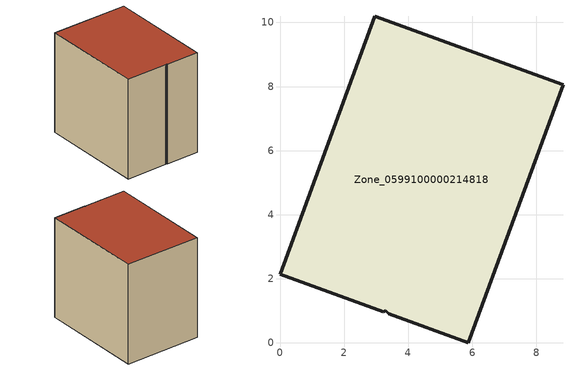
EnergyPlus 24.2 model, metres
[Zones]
Zone_0599100000214818
 floor ground (C_G): 3.3,1.01 3.22,0.97 0,2.15 2.95,10.2 8.83,8.05 5.88,0 3.39,0.91 z3.18
 wall outside (C_F): 2.95,10.2 0,2.15 3.22,0.97 3.3,1.01 3.39,0.91 5.88,0 8.83,8.05 2.95,10.2 z3.18:11.43
 roof outside (C_R): 3.22,0.97 3.3,1.01 3.39,0.91 5.88,0 8.83,8.05 2.95,10.2 0,2.15 z11.43
[BUILDING]
Pand.0599100000214818: North Axis=0; Terrain=City; Loads Convergence Tolerance Value=0.04; Temperature Convergence Tolerance Value=0.4; Solar Distribution=FullExterior; Maximum Number of Warmup Days=25; Minimum Number of Warmup Days=1
[Site:Location]
Rotterdam.The.Hague.AP_ZH_NLD Design_Conditions: Latitude=51.96; Longitude=4.45; Time Zone=1; Elevation=-4.5
[SITE:GROUNDTEMPERATURE:BUILDINGSURFACE]
18, 18, 18, 18, 18, 18, 18, 18, 18, 18, 18, 18
[MATERIAL] Thermal Absorptance=0.9; Solar Absorptance=0.7; Visible Absorptance=0.7
Name | Roughness | Thickness | Conductivity | Density | Specific Heat
G.TC.1975-1991 | MediumSmooth | 0.15 | 0.288461 | 540 | 1210
F.TC.1975-1991 | Rough | 0.3 | 0.230769 | 1920 | 840
R.TC.1975-1991 | MediumRough | 0.2 | 0.153846 | 1500 | 1000
[CONSTRUCTION]
C_G: G.TC.1975-1991
C_F: F.TC.1975-1991
C_R: R.TC.1975-1991
[ZONE]
Zone_0599100000214818: Type=1; Multiplier=1; Ceiling Height=Autocalculate; Volume=Autocalculate; Floor Area=autocalculate; Part of Total Floor Area=Yes
[ZONEINFILTRATION:DESIGNFLOWRATE]
Infil_Zone_0599100000214818: Zone or ZoneList or Space or SpaceList=Zone_0599100000214818; Schedule=AlwaysOn; Design Flow Rate Calculation Method=Flow/Area; Flow Rate per Floor Area=0.003; Constant Term Coefficient=1; Temperature Term Coefficient=0; Velocity Term Coefficient=0; Velocity Squared Term Coefficient=0
[HVACTEMPLATE:ZONE:IDEALLOADSAIRSYSTEM]
Zone_0599100000214818: Maximum Heating Supply Air Temperature=50; Minimum Cooling Supply Air Temperature=13; Maximum Heating Supply Air Humidity Ratio=0.0156; Minimum Cooling Supply Air Humidity Ratio=0.0077; Heating Limit=NoLimit; Cooling Limit=NoLimit; Dehumidification Control Type=ConstantSensibleHeatRatio; Cooling Sensible Heat Ratio=0.7; Dehumidification Setpoint=60; Humidification Control Type=None; Humidification Setpoint=30; Outdoor Air Method=None; Outdoor Air Flow Rate per Person=0.00944; Outdoor Air Flow Rate per Zone Floor Area=0; Outdoor Air Flow Rate per Zone=0; Demand Controlled Ventilation Type=None; Outdoor Air Economizer Type=NoEconomizer; Heat Recovery Type=None; Sensible Heat Recovery Effectiveness=0.7; Latent Heat Recovery Effectiveness=0.65
[ZONECONTROL:THERMOSTAT]
ThermostatControl_Zone_0599100000214818: Zone or ZoneList=Zone_0599100000214818; Control Type Schedule=DualSetpointControlType; Control 1=Thermostat_Zone_0599100000214818; Temperature Difference Between Cutout And Setpoint=0
[THERMOSTATSETPOINT:DUALSETPOINT]
Thermostat_Zone_0599100000214818: Heating Setpoint Temperature Schedule=HeatingSetpoint_Zone_0599100000214818; Cooling Setpoint Temperature Schedule=CoolingSetpoint_Zone_0599100000214818
[SCHEDULE:COMPACT]
HeatingSetpoint_Zone_0599100000214818: Through: 12/31, For: AllDays, Until: 24:00, 21
CoolingSetpoint_Zone_0599100000214818: Through: 12/31, For: AllDays, Until: 24:00, 24
DualSetpointControlType: Through: 12/31, For: AllDays, Until: 24:00, 4
AlwaysOn: Through: 12/31, For: AllDays, Until: 24:00, 1
